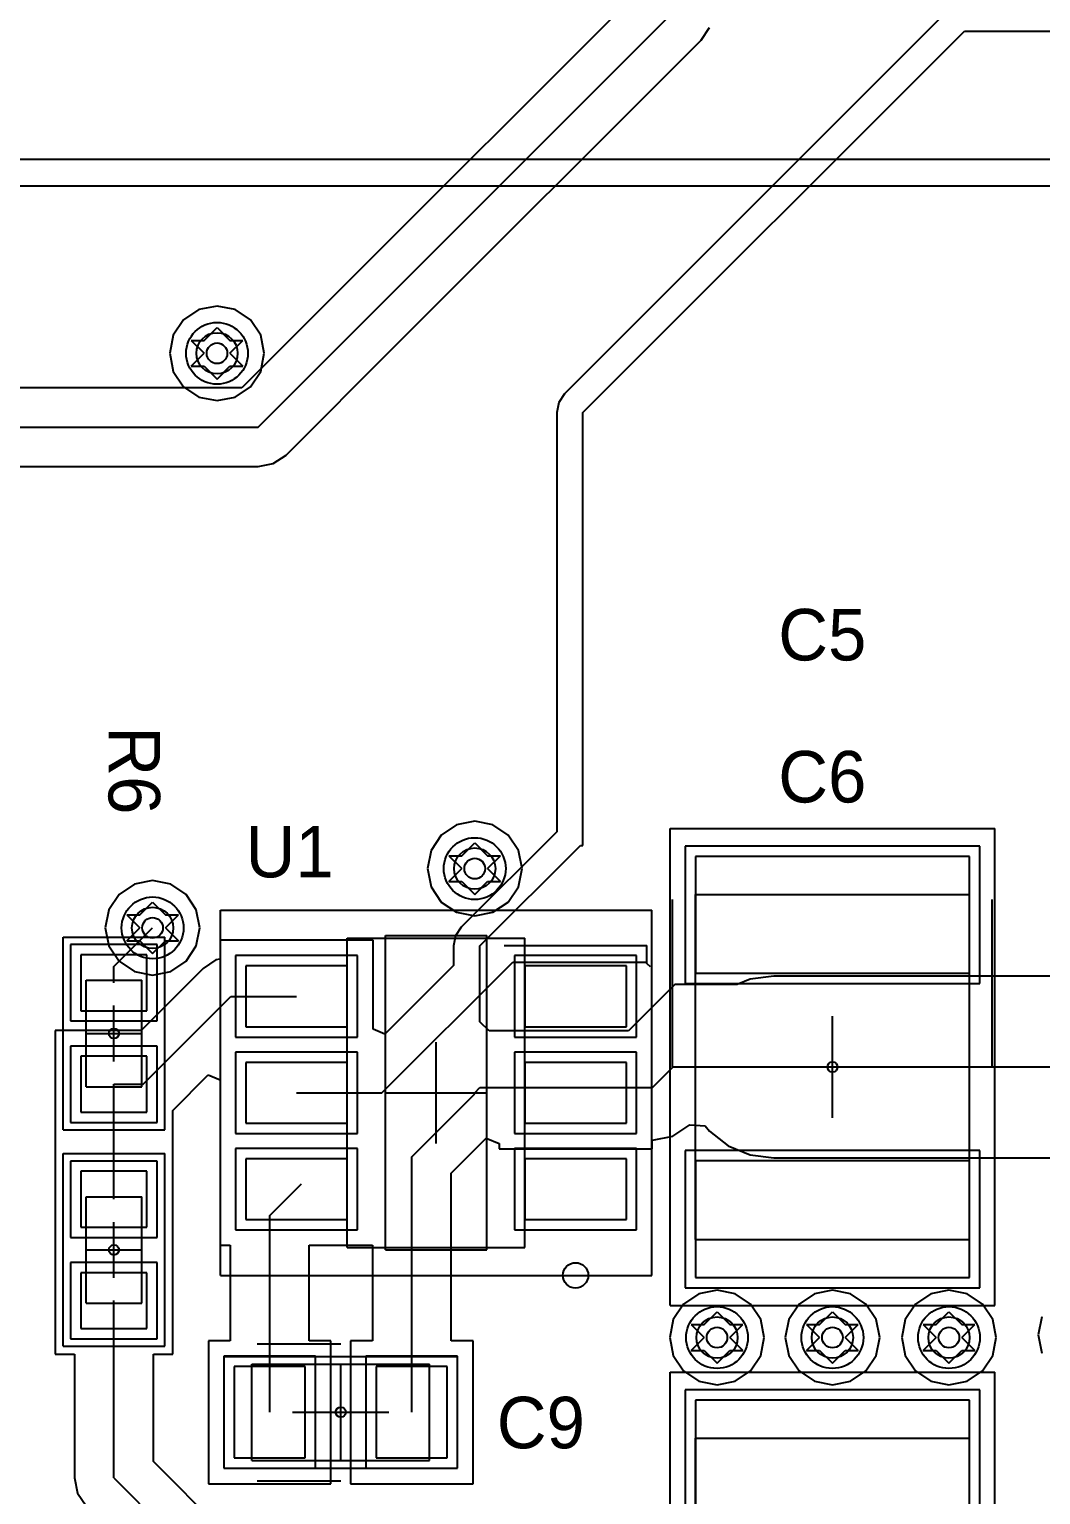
# Model space of a CAD drawing. Header units: millimetres. Extents: x 7.3 to 18.4, y 2.4 to 9.4.
# Drawn here: x 8.827 to 9.22, y 3.157 to 3.726 of the extents above; entities that cross this region are included whole.
import ezdxf

# ---------------------------------------------------------------- set-up
doc = ezdxf.new("R2010")
doc.units = ezdxf.units.MM
doc.header["$MEASUREMENT"] = 0
for name, color, linetype in [('BottomLayer', 5, 'Continuous'), ('BottomSolder', 6, 'Continuous'), ('DrillDrawing', 1, 'Continuous'), ('Mechanical1', 6, 'Continuous'), ('Mechanical13', 56, 'Continuous'), ('Mechanical15', 56, 'Continuous'), ('MidLayer1', 16, 'Continuous'), ('MidLayer2', 76, 'Continuous'), ('MultiLayer', 9, 'Continuous'), ('TopLayer', 1, 'Continuous'), ('TopOverlay', 2, 'Continuous'), ('TopPaste', 8, 'Continuous'), ('TopSolder', 216, 'Continuous'), ('ViaHoleLayer', 16, 'Continuous')]:
    doc.layers.add(name, color=color, linetype=linetype)

msp = doc.modelspace()

# ---------------------------------------------------------------- linework, layer by layer
at = {"layer": 'BottomLayer'}
for centre in [(8.9, 3.6), (9, 3.4), (8.875, 3.377), (9.094, 3.218), (9.13878, 3.218), (9.184, 3.218)]:
    msp.add_circle(centre, 0.008, dxfattribs=at)
at = {"layer": 'BottomSolder'}
for centre in [(8.9, 3.6), (9, 3.4), (8.875, 3.377), (9.094, 3.218), (9.13878, 3.218), (9.184, 3.218)]:
    msp.add_circle(centre, 0.012, dxfattribs=at)
at = {"layer": 'DrillDrawing'}
for p, q in [((8.895, 3.605), (8.9, 3.61)), ((8.9, 3.61), (8.905, 3.605)), ((8.89, 3.605), (8.895, 3.6)), ((8.89, 3.605), (8.895, 3.605)), ((8.905, 3.605), (8.91, 3.605)), ((8.905, 3.6), (8.91, 3.605)), ((8.89, 3.595), (8.895, 3.6)), ((8.89, 3.595), (8.895, 3.595)), ((8.895, 3.595), (8.9, 3.59)), ((8.9, 3.59), (8.905, 3.595)), ((8.905, 3.6), (8.91, 3.595)), ((8.905, 3.595), (8.91, 3.595)), ((8.995, 3.405), (9, 3.41)), ((9, 3.41), (9.005, 3.405)), ((8.99, 3.405), (8.995, 3.4)), ((8.99, 3.405), (8.995, 3.405)), ((9.005, 3.405), (9.01, 3.405)), ((9.005, 3.4), (9.01, 3.405)), ((8.99, 3.395), (8.995, 3.4)), ((9.005, 3.4), (9.01, 3.395)), ((8.99, 3.395), (8.995, 3.395)), ((8.995, 3.395), (9, 3.39)), ((9, 3.39), (9.005, 3.395)), ((9.005, 3.395), (9.01, 3.395)), ((8.87, 3.382), (8.875, 3.387)), ((8.875, 3.387), (8.88, 3.382)), ((8.865, 3.382), (8.87, 3.377)), ((8.865, 3.382), (8.87, 3.382)), ((8.88, 3.382), (8.885, 3.382)), ((8.88, 3.377), (8.885, 3.382)), ((8.865, 3.372), (8.87, 3.377)), ((8.88, 3.377), (8.885, 3.372)), ((8.865, 3.372), (8.87, 3.372)), ((8.87, 3.372), (8.875, 3.367)), ((8.875, 3.367), (8.88, 3.372)), ((8.88, 3.372), (8.885, 3.372)), ((9.089, 3.223), (9.094, 3.228)), ((9.094, 3.228), (9.099, 3.223)), ((9.13378, 3.223), (9.13878, 3.228)), ((9.13878, 3.228), (9.14378, 3.223)), ((9.179, 3.223), (9.184, 3.228)), ((9.184, 3.228), (9.189, 3.223)), ((9.084, 3.223), (9.089, 3.218)), ((9.084, 3.223), (9.089, 3.223)), ((9.099, 3.223), (9.104, 3.223)), ((9.099, 3.218), (9.104, 3.223)), ((9.12878, 3.223), (9.13378, 3.218)), ((9.12878, 3.223), (9.13378, 3.223)), ((9.14378, 3.223), (9.14878, 3.223)), ((9.14378, 3.218), (9.14878, 3.223)), ((9.174, 3.223), (9.179, 3.218)), ((9.174, 3.223), (9.179, 3.223)), ((9.189, 3.223), (9.194, 3.223)), ((9.189, 3.218), (9.194, 3.223)), ((9.084, 3.213), (9.089, 3.218)), ((9.099, 3.218), (9.104, 3.213)), ((9.12878, 3.213), (9.13378, 3.218)), ((9.14378, 3.218), (9.14878, 3.213)), ((9.174, 3.213), (9.179, 3.218)), ((9.189, 3.218), (9.194, 3.213)), ((9.084, 3.213), (9.089, 3.213)), ((9.089, 3.213), (9.094, 3.208)), ((9.094, 3.208), (9.099, 3.213)), ((9.099, 3.213), (9.104, 3.213)), ((9.12878, 3.213), (9.13378, 3.213)), ((9.13378, 3.213), (9.13878, 3.208)), ((9.13878, 3.208), (9.14378, 3.213)), ((9.14378, 3.213), (9.14878, 3.213)), ((9.174, 3.213), (9.179, 3.213)), ((9.179, 3.213), (9.184, 3.208)), ((9.184, 3.208), (9.189, 3.213)), ((9.189, 3.213), (9.194, 3.213))]:
    msp.add_line(p, q, dxfattribs=at)
at = {"layer": 'Mechanical1'}
msp.add_circle((9.37681, 4.09921), 1.5748, dxfattribs=at)
at = {"layer": 'Mechanical13'}
for p, q in [((9.08563, 3.25607), (9.08563, 3.38993)), ((9.08563, 3.38993), (9.19193, 3.38993)), ((9.19193, 3.25607), (9.19193, 3.38993)), ((8.95055, 3.25296), (8.95055, 3.37304)), ((8.95055, 3.37304), (9.01945, 3.37304)), ((9.01945, 3.25296), (9.01945, 3.37304)), ((8.84917, 3.35667), (8.87083, 3.35667)), ((8.84917, 3.31533), (8.84917, 3.35667)), ((8.87083, 3.31533), (8.87083, 3.35667)), ((8.84917, 3.31533), (8.87083, 3.31533)), ((8.84917, 3.27267), (8.87083, 3.27267)), ((8.84917, 3.23133), (8.84917, 3.27267)), ((8.87083, 3.23133), (8.87083, 3.27267)), ((9.08563, 3.25607), (9.19193, 3.25607)), ((8.95055, 3.25296), (9.01945, 3.25296)), ((8.84917, 3.23133), (8.87083, 3.23133)), ((8.91355, 3.1703), (8.91355, 3.2077)), ((8.91355, 3.2077), (8.98245, 3.2077)), ((8.98245, 3.1703), (8.98245, 3.2077)), ((9.08563, 3.04507), (9.08563, 3.17893)), ((9.08563, 3.17893), (9.19193, 3.17893)), ((9.19193, 3.04507), (9.19193, 3.17893)), ((8.91355, 3.1703), (8.98245, 3.1703))]:
    msp.add_line(p, q, dxfattribs=at)
at = {"layer": 'Mechanical15'}
for p, q in [((9.07579, 3.23048), (9.07579, 3.41552)), ((9.07579, 3.41552), (9.20177, 3.41552)), ((9.20177, 3.23048), (9.20177, 3.41552)), ((8.90134, 3.24213), (8.90134, 3.38387)), ((8.90134, 3.38387), (9.06866, 3.38387)), ((9.06866, 3.24213), (9.06866, 3.38387)), ((8.84032, 3.3734), (8.87969, 3.3734)), ((8.84032, 3.2986), (8.84032, 3.3734)), ((8.87969, 3.2986), (8.87969, 3.3734)), ((8.86, 3.32517), (8.86, 3.34683)), ((9.13878, 3.30331), (9.13878, 3.34268)), ((8.84917, 3.336), (8.87083, 3.336)), ((8.985, 3.29331), (8.985, 3.33269)), ((9.1191, 3.323), (9.15847, 3.323)), ((8.96532, 3.313), (9.00469, 3.313)), ((8.84032, 3.2986), (8.87969, 3.2986)), ((8.84032, 3.2894), (8.87969, 3.2894)), ((8.84032, 3.2146), (8.84032, 3.2894)), ((8.87969, 3.2146), (8.87969, 3.2894)), ((8.86, 3.24117), (8.86, 3.26283)), ((8.84917, 3.252), (8.87083, 3.252)), ((8.90134, 3.24213), (9.06866, 3.24213)), ((9.07579, 3.23048), (9.20177, 3.23048)), ((8.84032, 3.2146), (8.87969, 3.2146)), ((8.90272, 3.16735), (8.90272, 3.21065)), ((8.90272, 3.21065), (8.99328, 3.21065)), ((8.99328, 3.16735), (8.99328, 3.21065)), ((8.948, 3.1703), (8.948, 3.2077)), ((9.07579, 3.01948), (9.07579, 3.20452)), ((9.07579, 3.20452), (9.20177, 3.20452)), ((9.20177, 3.01948), (9.20177, 3.20452)), ((8.9293, 3.189), (8.9667, 3.189)), ((8.90272, 3.16735), (8.99328, 3.16735))]:
    msp.add_line(p, q, dxfattribs=at)
at = {"layer": 'MidLayer1'}
for centre in [(8.9, 3.6), (9, 3.4), (8.875, 3.377), (9.094, 3.218), (9.13878, 3.218), (9.184, 3.218)]:
    msp.add_circle(centre, 0.008, dxfattribs=at)
at = {"layer": 'MidLayer2'}
for p, q in [((9.26882, 3.6752), (8.68701, 3.6752)), ((8.67681, 3.665), (9.27251, 3.665)), ((8.9, 3.61835), (8.89298, 3.61696)), ((8.90702, 3.61696), (8.9, 3.61835)), ((8.88702, 3.61298), (8.88304, 3.60702)), ((8.89298, 3.61696), (8.88702, 3.61298)), ((8.91298, 3.61298), (8.90702, 3.61696)), ((8.91696, 3.60702), (8.91298, 3.61298)), ((8.88304, 3.60702), (8.88165, 3.6)), ((8.91835, 3.6), (8.91696, 3.60702)), ((8.88165, 3.6), (8.88304, 3.59298)), ((8.91696, 3.59298), (8.91835, 3.6)), ((8.88304, 3.59298), (8.88702, 3.58702)), ((8.91298, 3.58702), (8.91696, 3.59298)), ((8.88702, 3.58702), (8.89298, 3.58304)), ((8.90702, 3.58304), (8.91298, 3.58702)), ((8.89298, 3.58304), (8.9, 3.58165)), ((8.9, 3.58165), (8.90702, 3.58304)), ((9, 3.41835), (8.99298, 3.41696)), ((9.00702, 3.41696), (9, 3.41835)), ((8.98702, 3.41298), (8.98304, 3.40702)), ((8.99298, 3.41696), (8.98702, 3.41298)), ((9.01298, 3.41298), (9.00702, 3.41696)), ((9.01696, 3.40702), (9.01298, 3.41298)), ((8.98304, 3.40702), (8.98165, 3.4)), ((9.01835, 3.4), (9.01696, 3.40702)), ((8.98165, 3.4), (8.98304, 3.39298)), ((9.01696, 3.39298), (9.01835, 3.4)), ((8.86202, 3.38998), (8.85804, 3.38402)), ((8.86798, 3.39396), (8.86202, 3.38998)), ((8.875, 3.39535), (8.86798, 3.39396)), ((8.88202, 3.39396), (8.875, 3.39535)), ((8.88798, 3.38998), (8.88202, 3.39396)), ((8.89196, 3.38402), (8.88798, 3.38998)), ((8.98304, 3.39298), (8.98702, 3.38702)), ((9.01298, 3.38702), (9.01696, 3.39298)), ((8.98702, 3.38702), (8.99298, 3.38304)), ((9.00702, 3.38304), (9.01298, 3.38702)), ((8.85804, 3.38402), (8.85665, 3.377)), ((8.89335, 3.377), (8.89196, 3.38402)), ((8.99298, 3.38304), (9, 3.38165)), ((9, 3.38165), (9.00702, 3.38304)), ((8.85665, 3.377), (8.85804, 3.36998)), ((8.89196, 3.36998), (8.89335, 3.377)), ((8.85804, 3.36998), (8.86202, 3.36402)), ((8.88798, 3.36402), (8.89196, 3.36998)), ((8.86202, 3.36402), (8.86798, 3.36004)), ((8.88202, 3.36004), (8.88798, 3.36402)), ((8.86798, 3.36004), (8.875, 3.35865)), ((8.875, 3.35865), (8.88202, 3.36004)), ((9.094, 3.23635), (9.08698, 3.23496)), ((9.10102, 3.23496), (9.094, 3.23635)), ((9.13878, 3.23635), (9.13176, 3.23496)), ((9.14581, 3.23496), (9.13878, 3.23635)), ((9.184, 3.23635), (9.17698, 3.23496)), ((9.19102, 3.23496), (9.184, 3.23635)), ((9.08102, 3.23098), (9.07704, 3.22502)), ((9.08698, 3.23496), (9.08102, 3.23098)), ((9.10698, 3.23098), (9.10102, 3.23496)), ((9.11096, 3.22502), (9.10698, 3.23098)), ((9.12581, 3.23098), (9.12183, 3.22502)), ((9.13176, 3.23496), (9.12581, 3.23098)), ((9.15176, 3.23098), (9.14581, 3.23496)), ((9.15574, 3.22502), (9.15176, 3.23098)), ((9.17102, 3.23098), (9.16704, 3.22502)), ((9.17698, 3.23496), (9.17102, 3.23098)), ((9.19698, 3.23098), (9.19102, 3.23496)), ((9.20096, 3.22502), (9.19698, 3.23098)), ((9.07704, 3.22502), (9.07565, 3.218)), ((9.11235, 3.218), (9.11096, 3.22502)), ((9.12183, 3.22502), (9.12043, 3.218)), ((9.15714, 3.218), (9.15574, 3.22502)), ((9.16704, 3.22502), (9.16565, 3.218)), ((9.20235, 3.218), (9.20096, 3.22502)), ((9.22004, 3.22602), (9.21865, 3.219)), ((9.07565, 3.218), (9.07704, 3.21098)), ((9.11096, 3.21098), (9.11235, 3.218)), ((9.12043, 3.218), (9.12183, 3.21098)), ((9.15574, 3.21098), (9.15714, 3.218)), ((9.16565, 3.218), (9.16704, 3.21098)), ((9.20096, 3.21098), (9.20235, 3.218)), ((9.21865, 3.219), (9.22004, 3.21198)), ((9.07704, 3.21098), (9.08102, 3.20502)), ((9.10698, 3.20502), (9.11096, 3.21098)), ((9.12183, 3.21098), (9.12581, 3.20502)), ((9.15176, 3.20502), (9.15574, 3.21098)), ((9.16704, 3.21098), (9.17102, 3.20502)), ((9.19698, 3.20502), (9.20096, 3.21098)), ((9.08102, 3.20502), (9.08698, 3.20104)), ((9.10102, 3.20104), (9.10698, 3.20502)), ((9.12581, 3.20502), (9.13176, 3.20104)), ((9.14581, 3.20104), (9.15176, 3.20502)), ((9.17102, 3.20502), (9.17698, 3.20104)), ((9.19102, 3.20104), (9.19698, 3.20502)), ((9.08698, 3.20104), (9.094, 3.19965)), ((9.094, 3.19965), (9.10102, 3.20104)), ((9.13176, 3.20104), (9.13878, 3.19965)), ((9.13878, 3.19965), (9.14581, 3.20104)), ((9.17698, 3.20104), (9.184, 3.19965)), ((9.184, 3.19965), (9.19102, 3.20104))]:
    msp.add_line(p, q, dxfattribs=at)
for centre in [(8.9, 3.6), (9, 3.4), (8.875, 3.377), (9.094, 3.218), (9.13878, 3.218), (9.184, 3.218)]:
    msp.add_circle(centre, 0.008, dxfattribs=at)
at = {"layer": 'MultiLayer'}
for centre in [(8.9, 3.6), (9, 3.4), (8.875, 3.377), (9.094, 3.218), (9.13878, 3.218), (9.184, 3.218)]:
    msp.add_circle(centre, 0.008, dxfattribs=at)
at = {"layer": 'TopLayer'}
for p, q in [((9.06171, 3.73869), (8.94749, 3.62448)), ((8.95831, 3.61366), (9.077, 3.73235)), ((9.18279, 3.73221), (9.03479, 3.58421)), ((9.08781, 3.72154), (9.09113, 3.7265)), ((8.96912, 3.60285), (9.08781, 3.72154)), ((9.042, 3.577), (9.19, 3.725)), ((9.19, 3.725), (9.52, 3.725)), ((8.94749, 3.62448), (8.90965, 3.58663)), ((8.91598, 3.57134), (8.95831, 3.61366)), ((8.9268, 3.56052), (8.96912, 3.60285)), ((8.90965, 3.58663), (8.5587, 3.58663)), ((9.03479, 3.58421), (9.03258, 3.5809)), ((9.03258, 3.5809), (9.0318, 3.577)), ((9.0318, 3.577), (9.0318, 3.41422)), ((9.042, 3.409), (9.042, 3.577)), ((8.5587, 3.57134), (8.91598, 3.57134)), ((8.92184, 3.55721), (8.9268, 3.56052)), ((8.56504, 3.55604), (8.91598, 3.55604)), ((8.91598, 3.55604), (8.92184, 3.55721)), ((9.0318, 3.41422), (8.99479, 3.37721)), ((9.002, 3.37), (9.041, 3.409)), ((9.041, 3.409), (9.042, 3.409)), ((9.08563, 3.40469), (9.08563, 3.35942)), ((9.19193, 3.40469), (9.08563, 3.40469)), ((9.19193, 3.35942), (9.19193, 3.40469)), ((8.86, 3.362), (8.875, 3.377)), ((8.99258, 3.3739), (8.9918, 3.37)), ((8.99479, 3.37721), (8.99258, 3.3739)), ((8.96055, 3.37221), (8.90118, 3.37221)), ((8.90118, 3.37221), (8.90118, 3.36486)), ((8.96055, 3.33771), (8.96055, 3.37221)), ((8.9918, 3.37), (8.9918, 3.36243)), ((9.002, 3.34054), (9.002, 3.37)), ((9.01145, 3.37021), (9.06682, 3.37021)), ((9.06682, 3.36318), (9.06682, 3.37021)), ((8.8472, 3.36651), (8.8472, 3.34486)), ((8.8728, 3.36651), (8.8472, 3.36651)), ((8.86, 3.35568), (8.86, 3.362)), ((8.8728, 3.34486), (8.8728, 3.36651)), ((8.89955, 3.36453), (8.89459, 3.36122)), ((8.90118, 3.36486), (8.89955, 3.36453)), ((8.95055, 3.36221), (8.91118, 3.36221)), ((8.91118, 3.36221), (8.91118, 3.33859)), ((8.95055, 3.33859), (8.95055, 3.36221)), ((8.964, 3.313), (9.01472, 3.36372)), ((8.9918, 3.36243), (8.96517, 3.3358)), ((9.01472, 3.36372), (9.06628, 3.36372)), ((9.05882, 3.36221), (9.01945, 3.36221)), ((9.01945, 3.36221), (9.01945, 3.33859)), ((9.05882, 3.33859), (9.05882, 3.36221)), ((9.06628, 3.36372), (9.06682, 3.36318)), ((9.06682, 3.36318), (9.068, 3.362)), ((8.89459, 3.36122), (8.87051, 3.33714)), ((9.08563, 3.35942), (9.19193, 3.35942)), ((9.10686, 3.3571), (9.1018, 3.355)), ((9.116, 3.3583), (9.10686, 3.3571)), ((9.50392, 3.3583), (9.116, 3.3583)), ((8.87131, 3.31631), (8.9054, 3.3504)), ((8.9054, 3.3504), (8.93087, 3.3504)), ((9.07763, 3.355), (9.05963, 3.337)), ((9.1018, 3.355), (9.07763, 3.355)), ((8.8472, 3.34486), (8.8728, 3.34486)), ((8.91118, 3.33859), (8.95055, 3.33859)), ((9.00554, 3.337), (9.002, 3.34054)), ((9.01945, 3.33859), (9.05882, 3.33859)), ((8.87051, 3.33714), (8.8372, 3.33714)), ((8.8372, 3.33714), (8.8372, 3.29549)), ((8.96517, 3.3358), (8.96055, 3.33771)), ((9.05963, 3.337), (9.00554, 3.337)), ((8.8472, 3.32714), (8.8472, 3.30549)), ((8.8728, 3.32714), (8.8472, 3.32714)), ((8.8728, 3.30549), (8.8728, 3.32714)), ((8.95055, 3.32481), (8.91118, 3.32481)), ((8.91118, 3.32481), (8.91118, 3.30119)), ((8.95055, 3.30119), (8.95055, 3.32481)), ((9.05882, 3.32481), (9.01945, 3.32481)), ((9.01945, 3.32481), (9.01945, 3.30119)), ((9.05882, 3.30119), (9.05882, 3.32481)), ((9.069, 3.315), (9.077, 3.323)), ((9.077, 3.323), (9.116, 3.323)), ((9.116, 3.323), (9.731, 3.323)), ((8.86, 3.31631), (8.87131, 3.31631)), ((8.86, 3.27169), (8.86, 3.31631)), ((8.8828, 3.30617), (8.89656, 3.31993)), ((8.89656, 3.31993), (8.90118, 3.31802)), ((8.90118, 3.31802), (8.90118, 3.29119)), ((8.93087, 3.313), (8.964, 3.313)), ((8.97556, 3.28813), (9, 3.31257)), ((9, 3.313), (9.002, 3.315)), ((9, 3.31257), (9, 3.313)), ((9.002, 3.315), (9.041, 3.315)), ((9.041, 3.315), (9.069, 3.315)), ((8.8472, 3.30549), (8.8728, 3.30549)), ((8.8828, 3.29549), (8.8828, 3.30617)), ((8.91118, 3.30119), (8.95055, 3.30119)), ((9.01945, 3.30119), (9.05882, 3.30119)), ((9.0768, 3.29616), (9.08342, 3.30058)), ((9.08342, 3.30058), (9.08942, 3.30014)), ((9.08942, 3.30014), (9.09104, 3.29804)), ((8.8372, 3.29549), (8.8372, 3.29549)), ((8.8372, 3.29549), (8.8372, 3.29251)), ((8.8828, 3.29251), (8.8828, 3.29549)), ((8.8828, 3.29549), (8.8828, 3.29549)), ((8.99085, 3.28179), (9.00445, 3.29539)), ((9.00445, 3.29539), (9.00945, 3.29332)), ((9.00945, 3.29332), (9.00945, 3.29119)), ((9.06882, 3.29119), (9.06882, 3.29461)), ((9.06882, 3.29461), (9.069, 3.29461)), ((9.069, 3.29461), (9.0768, 3.29616)), ((9.09104, 3.29804), (9.09835, 3.29243)), ((8.8372, 3.29251), (8.8372, 3.29251)), ((8.8372, 3.29251), (8.8372, 3.25086)), ((8.8828, 3.25086), (8.8828, 3.29251)), ((8.8828, 3.29251), (8.8828, 3.29251)), ((8.90118, 3.29119), (8.90118, 3.25379)), ((8.95055, 3.28741), (8.91118, 3.28741)), ((8.91118, 3.28741), (8.91118, 3.26379)), ((8.95055, 3.26379), (8.95055, 3.28741)), ((8.97556, 3.189), (8.97556, 3.28813)), ((9.00945, 3.29119), (9.06882, 3.29119)), ((9.05882, 3.28741), (9.01945, 3.28741)), ((9.01945, 3.28741), (9.01945, 3.26379)), ((9.05882, 3.26379), (9.05882, 3.28741)), ((9.09835, 3.29243), (9.10686, 3.2889)), ((9.10686, 3.2889), (9.116, 3.2877)), ((9.116, 3.2877), (9.50392, 3.2877)), ((8.8472, 3.28251), (8.8472, 3.26086)), ((8.8728, 3.28251), (8.8472, 3.28251)), ((8.8728, 3.26086), (8.8728, 3.28251)), ((8.99085, 3.21672), (8.99085, 3.28179)), ((9.08563, 3.28658), (9.08563, 3.24131)), ((9.19193, 3.28658), (9.08563, 3.28658)), ((9.19193, 3.24131), (9.19193, 3.28658)), ((8.92044, 3.26531), (8.93273, 3.2776)), ((8.92044, 3.189), (8.92044, 3.26531)), ((8.8472, 3.26086), (8.8728, 3.26086)), ((8.91118, 3.26379), (8.95055, 3.26379)), ((9.01945, 3.26379), (9.05882, 3.26379)), ((8.90118, 3.25379), (8.90515, 3.25379)), ((8.90515, 3.25379), (8.90515, 3.21672)), ((8.93573, 3.21672), (8.93573, 3.25379)), ((8.93573, 3.25379), (8.96027, 3.25379)), ((8.96027, 3.25379), (8.96027, 3.21672)), ((8.8372, 3.25086), (8.8372, 3.21149)), ((8.8828, 3.21149), (8.8828, 3.25086)), ((8.8472, 3.24314), (8.8472, 3.22149)), ((8.8728, 3.24314), (8.8472, 3.24314)), ((8.8728, 3.22149), (8.8728, 3.24314)), ((9.08563, 3.24131), (9.19193, 3.24131)), ((8.86, 3.1635), (8.86, 3.23231)), ((8.8472, 3.22149), (8.8728, 3.22149)), ((8.90515, 3.21672), (8.89666, 3.21672)), ((8.89666, 3.21672), (8.89666, 3.16128)), ((8.94422, 3.21672), (8.93573, 3.21672)), ((8.94422, 3.16128), (8.94422, 3.21672)), ((8.96027, 3.21672), (8.95178, 3.21672)), ((8.95178, 3.21672), (8.95178, 3.16128)), ((8.99934, 3.21672), (8.99085, 3.21672)), ((8.99934, 3.16128), (8.99934, 3.21672)), ((8.8372, 3.21149), (8.84471, 3.21149)), ((8.84471, 3.21149), (8.84471, 3.1635)), ((8.87529, 3.16984), (8.87529, 3.21149)), ((8.87529, 3.21149), (8.8828, 3.21149)), ((8.93422, 3.20672), (8.90666, 3.20672)), ((8.90666, 3.20672), (8.90666, 3.17128)), ((8.93422, 3.17128), (8.93422, 3.20672)), ((8.98934, 3.20672), (8.96178, 3.20672)), ((8.96178, 3.20672), (8.96178, 3.17128)), ((8.98934, 3.17128), (8.98934, 3.20672)), ((9.19193, 3.19369), (9.08563, 3.19369)), ((9.08563, 3.19369), (9.08563, 3.14842)), ((9.19193, 3.14842), (9.19193, 3.19369)), ((8.97689, 3.06824), (8.87529, 3.16984)), ((8.90666, 3.17128), (8.93422, 3.17128)), ((8.96178, 3.17128), (8.98934, 3.17128)), ((8.84471, 3.1635), (8.84587, 3.15765)), ((8.86, 3.1635), (8.97056, 3.05294)), ((8.84587, 3.15765), (8.84919, 3.15269)), ((8.89666, 3.16128), (8.94422, 3.16128)), ((8.95178, 3.16128), (8.99934, 3.16128))]:
    msp.add_line(p, q, dxfattribs=at)
for centre in [(8.9, 3.6), (9, 3.4), (8.875, 3.377), (9.094, 3.218), (9.13878, 3.218), (9.184, 3.218)]:
    msp.add_circle(centre, 0.008, dxfattribs=at)
at = {"layer": 'TopOverlay'}
for p, q in [((9.07677, 3.323), (9.07677, 3.38796)), ((9.20079, 3.323), (9.20079, 3.38796)), ((8.96532, 3.37402), (9.00469, 3.37402)), ((8.96532, 3.25198), (8.96532, 3.37402)), ((9.00469, 3.25198), (9.00469, 3.37402)), ((8.96532, 3.25198), (9.00469, 3.25198)), ((8.91552, 3.21557), (8.948, 3.21557)), ((8.91552, 3.16243), (8.948, 3.16243))]:
    msp.add_line(p, q, dxfattribs=at)
for centre, radius in [((8.86, 3.336), 0.00197), ((9.13878, 3.323), 0.00197), ((8.86, 3.252), 0.00197), ((9.03913, 3.24213), 0.00492), ((8.948, 3.189), 0.00197)]:
    msp.add_circle(centre, radius, dxfattribs=at)
at = {"layer": 'TopPaste'}
for p, q in [((9.08563, 3.40469), (9.08563, 3.35942)), ((9.19193, 3.40469), (9.08563, 3.40469)), ((9.19193, 3.35942), (9.19193, 3.40469)), ((8.8472, 3.36651), (8.8472, 3.34486)), ((8.8728, 3.36651), (8.8472, 3.36651)), ((8.8728, 3.34486), (8.8728, 3.36651)), ((8.95055, 3.36221), (8.91118, 3.36221)), ((8.91118, 3.36221), (8.91118, 3.33859)), ((8.95055, 3.33859), (8.95055, 3.36221)), ((9.05882, 3.36221), (9.01945, 3.36221)), ((9.01945, 3.36221), (9.01945, 3.33859)), ((9.05882, 3.33859), (9.05882, 3.36221)), ((9.08563, 3.35942), (9.19193, 3.35942)), ((8.8472, 3.34486), (8.8728, 3.34486)), ((8.91118, 3.33859), (8.95055, 3.33859)), ((9.01945, 3.33859), (9.05882, 3.33859)), ((8.8472, 3.32714), (8.8472, 3.30549)), ((8.8728, 3.32714), (8.8472, 3.32714)), ((8.8728, 3.30549), (8.8728, 3.32714)), ((8.95055, 3.32481), (8.91118, 3.32481)), ((8.91118, 3.32481), (8.91118, 3.30119)), ((8.95055, 3.30119), (8.95055, 3.32481)), ((9.05882, 3.32481), (9.01945, 3.32481)), ((9.01945, 3.32481), (9.01945, 3.30119)), ((9.05882, 3.30119), (9.05882, 3.32481)), ((8.8472, 3.30549), (8.8728, 3.30549)), ((8.91118, 3.30119), (8.95055, 3.30119)), ((9.01945, 3.30119), (9.05882, 3.30119)), ((8.95055, 3.28741), (8.91118, 3.28741)), ((8.91118, 3.28741), (8.91118, 3.26379)), ((8.95055, 3.26379), (8.95055, 3.28741)), ((9.05882, 3.28741), (9.01945, 3.28741)), ((9.01945, 3.28741), (9.01945, 3.26379)), ((9.05882, 3.26379), (9.05882, 3.28741)), ((8.8472, 3.28251), (8.8472, 3.26086)), ((8.8728, 3.28251), (8.8472, 3.28251)), ((8.8728, 3.26086), (8.8728, 3.28251)), ((9.08563, 3.28658), (9.08563, 3.24131)), ((9.19193, 3.28658), (9.08563, 3.28658)), ((9.19193, 3.24131), (9.19193, 3.28658)), ((8.8472, 3.26086), (8.8728, 3.26086)), ((8.91118, 3.26379), (8.95055, 3.26379)), ((9.01945, 3.26379), (9.05882, 3.26379)), ((8.8472, 3.24314), (8.8472, 3.22149)), ((8.8728, 3.24314), (8.8472, 3.24314)), ((8.8728, 3.22149), (8.8728, 3.24314)), ((9.08563, 3.24131), (9.19193, 3.24131)), ((8.8472, 3.22149), (8.8728, 3.22149)), ((8.93422, 3.20672), (8.90666, 3.20672)), ((8.90666, 3.20672), (8.90666, 3.17128)), ((8.93422, 3.17128), (8.93422, 3.20672)), ((8.98934, 3.20672), (8.96178, 3.20672)), ((8.96178, 3.20672), (8.96178, 3.17128)), ((8.98934, 3.17128), (8.98934, 3.20672)), ((9.19193, 3.19369), (9.08563, 3.19369)), ((9.08563, 3.19369), (9.08563, 3.14842)), ((9.19193, 3.14842), (9.19193, 3.19369)), ((8.90666, 3.17128), (8.93422, 3.17128)), ((8.96178, 3.17128), (8.98934, 3.17128))]:
    msp.add_line(p, q, dxfattribs=at)
at = {"layer": 'TopSolder'}
for p, q in [((9.08163, 3.40869), (9.08163, 3.35542)), ((9.19593, 3.40869), (9.08163, 3.40869)), ((9.19593, 3.35542), (9.19593, 3.40869)), ((8.8432, 3.37051), (8.8432, 3.34086)), ((8.8768, 3.37051), (8.8432, 3.37051)), ((8.8768, 3.34086), (8.8768, 3.37051)), ((8.95455, 3.36621), (8.90718, 3.36621)), ((8.90718, 3.36621), (8.90718, 3.33459)), ((8.95455, 3.33459), (8.95455, 3.36621)), ((9.06282, 3.36621), (9.01545, 3.36621)), ((9.01545, 3.36621), (9.01545, 3.33459)), ((9.06282, 3.33459), (9.06282, 3.36621)), ((9.08163, 3.35542), (9.19593, 3.35542)), ((8.8432, 3.34086), (8.8768, 3.34086)), ((8.90718, 3.33459), (8.95455, 3.33459)), ((9.01545, 3.33459), (9.06282, 3.33459)), ((8.8432, 3.33114), (8.8432, 3.30149)), ((8.8768, 3.33114), (8.8432, 3.33114)), ((8.8768, 3.30149), (8.8768, 3.33114)), ((8.95455, 3.32881), (8.90718, 3.32881)), ((8.90718, 3.32881), (8.90718, 3.29719)), ((8.95455, 3.29719), (8.95455, 3.32881)), ((9.06282, 3.32881), (9.01545, 3.32881)), ((9.01545, 3.32881), (9.01545, 3.29719)), ((9.06282, 3.29719), (9.06282, 3.32881)), ((8.8432, 3.30149), (8.8768, 3.30149)), ((8.90718, 3.29719), (8.95455, 3.29719)), ((9.01545, 3.29719), (9.06282, 3.29719)), ((8.95455, 3.29141), (8.90718, 3.29141)), ((8.90718, 3.29141), (8.90718, 3.25979)), ((8.95455, 3.25979), (8.95455, 3.29141)), ((9.06282, 3.29141), (9.01545, 3.29141)), ((9.01545, 3.29141), (9.01545, 3.25979)), ((9.06282, 3.25979), (9.06282, 3.29141)), ((9.08163, 3.29058), (9.08163, 3.23731)), ((9.19593, 3.29058), (9.08163, 3.29058)), ((9.19593, 3.23731), (9.19593, 3.29058)), ((8.8432, 3.28651), (8.8432, 3.25686)), ((8.8768, 3.28651), (8.8432, 3.28651)), ((8.8768, 3.25686), (8.8768, 3.28651)), ((8.90718, 3.25979), (8.95455, 3.25979)), ((9.01545, 3.25979), (9.06282, 3.25979)), ((8.8432, 3.25686), (8.8768, 3.25686)), ((8.8432, 3.24714), (8.8432, 3.21749)), ((8.8768, 3.24714), (8.8432, 3.24714)), ((8.8768, 3.21749), (8.8768, 3.24714)), ((9.08163, 3.23731), (9.19593, 3.23731)), ((8.8432, 3.21749), (8.8768, 3.21749)), ((8.93822, 3.21072), (8.90266, 3.21072)), ((8.90266, 3.21072), (8.90266, 3.16728)), ((8.93822, 3.16728), (8.93822, 3.21072)), ((8.99334, 3.21072), (8.95778, 3.21072)), ((8.95778, 3.21072), (8.95778, 3.16728)), ((8.99334, 3.16728), (8.99334, 3.21072)), ((9.19593, 3.19769), (9.08163, 3.19769)), ((9.08163, 3.19769), (9.08163, 3.14442)), ((9.19593, 3.14442), (9.19593, 3.19769)), ((8.90266, 3.16728), (8.93822, 3.16728)), ((8.95778, 3.16728), (8.99334, 3.16728))]:
    msp.add_line(p, q, dxfattribs=at)
for centre in [(8.9, 3.6), (9, 3.4), (8.875, 3.377), (9.094, 3.218), (9.13878, 3.218), (9.184, 3.218)]:
    msp.add_circle(centre, 0.012, dxfattribs=at)
at = {"layer": 'ViaHoleLayer'}
for centre in [(8.9, 3.6), (9, 3.4), (8.875, 3.377), (9.094, 3.218), (9.13878, 3.218), (9.184, 3.218)]:
    msp.add_circle(centre, 0.004, dxfattribs=at)

# ---------------------------------------------------------------- texts
at = {"layer": 'TopOverlay'}
for s, p in [('C5', (9.11776, 3.48079)), ('C6', (9.11776, 3.42567)), ('U1', (8.9111, 3.3966)), ('C9', (9.00855, 3.175))]:
    msp.add_text(s, height=0.02, dxfattribs=at).set_placement(p)
msp.add_text('R6', height=0.02, rotation=270, dxfattribs=at).set_placement((8.85791, 3.4552))

doc.saveas('drawing.dxf')
